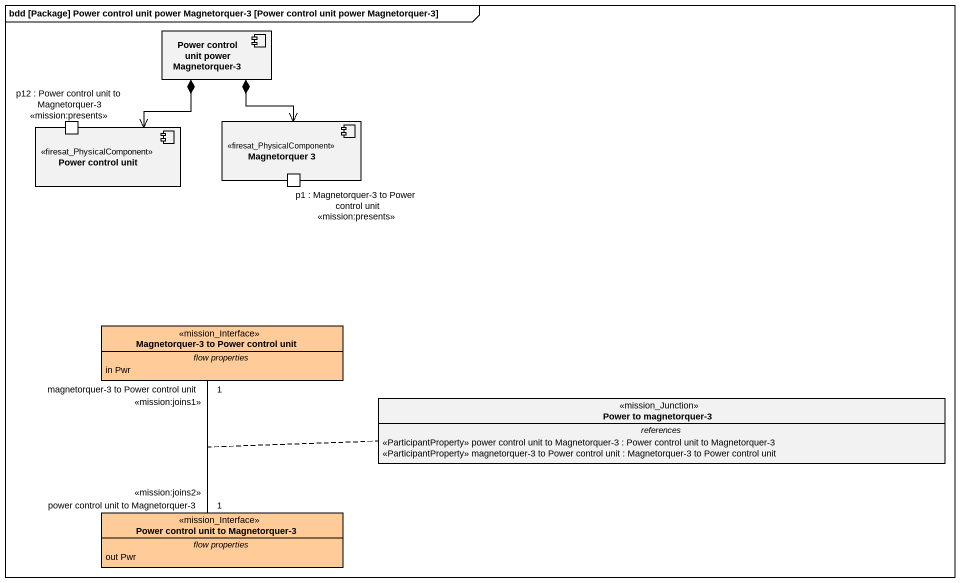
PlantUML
@startuml
mainframe bdd [Package] Power control unit power Magnetorquer-3 [Power control unit power Magnetorquer-3]
allowmixing
hide circle
hide empty members
component "Power control unit power Magnetorquer-3" as Power_control_unit_power
component "Magnetorquer 3" as Magnetorquer_3 <<firesat_PhysicalComponent>> {
  port "p1 : Magnetorquer-3 to Power control unit <<mission:presents>>" as p1_Magnetorquer_3_to_Power
}
component "Power control unit" as Power_control_unit <<firesat_PhysicalComponent>> {
  port "p12 : Power control unit to Magnetorquer-3 <<mission:presents>>" as p12_Power_control_unit_to
}
class "Magnetorquer-3 to Power control unit" as Magnetorquer_3_to_Power <<mission_Interface>> #FFCC99 {
  -- flow properties --
  in Pwr
}
class "Power to magnetorquer-3" as Power_to_magnetorquer_3 <<mission_Junction>> {
  -- references --
  <<ParticipantProperty>> power control unit to Magnetorquer-3 : Power control unit to Magnetorquer-3
  <<ParticipantProperty>> magnetorquer-3 to Power control unit : Magnetorquer-3 to Power control unit
}
class "Power control unit to Magnetorquer-3" as Power_control_unit_to <<mission_Interface>> #FFCC99 {
  -- flow properties --
  out Pwr
}
Power_control_unit_power *--> Magnetorquer_3
Power_control_unit_power *--> Power_control_unit
Magnetorquer_3_to_Power "1\nmagnetorquer-3 to Power control unit\n<<mission:joins1>>" -- "1\npower control unit to Magnetorquer-3\n<<mission:joins2>>" Power_control_unit_to
(Magnetorquer_3_to_Power, Power_control_unit_to) .. Power_to_magnetorquer_3
@enduml
